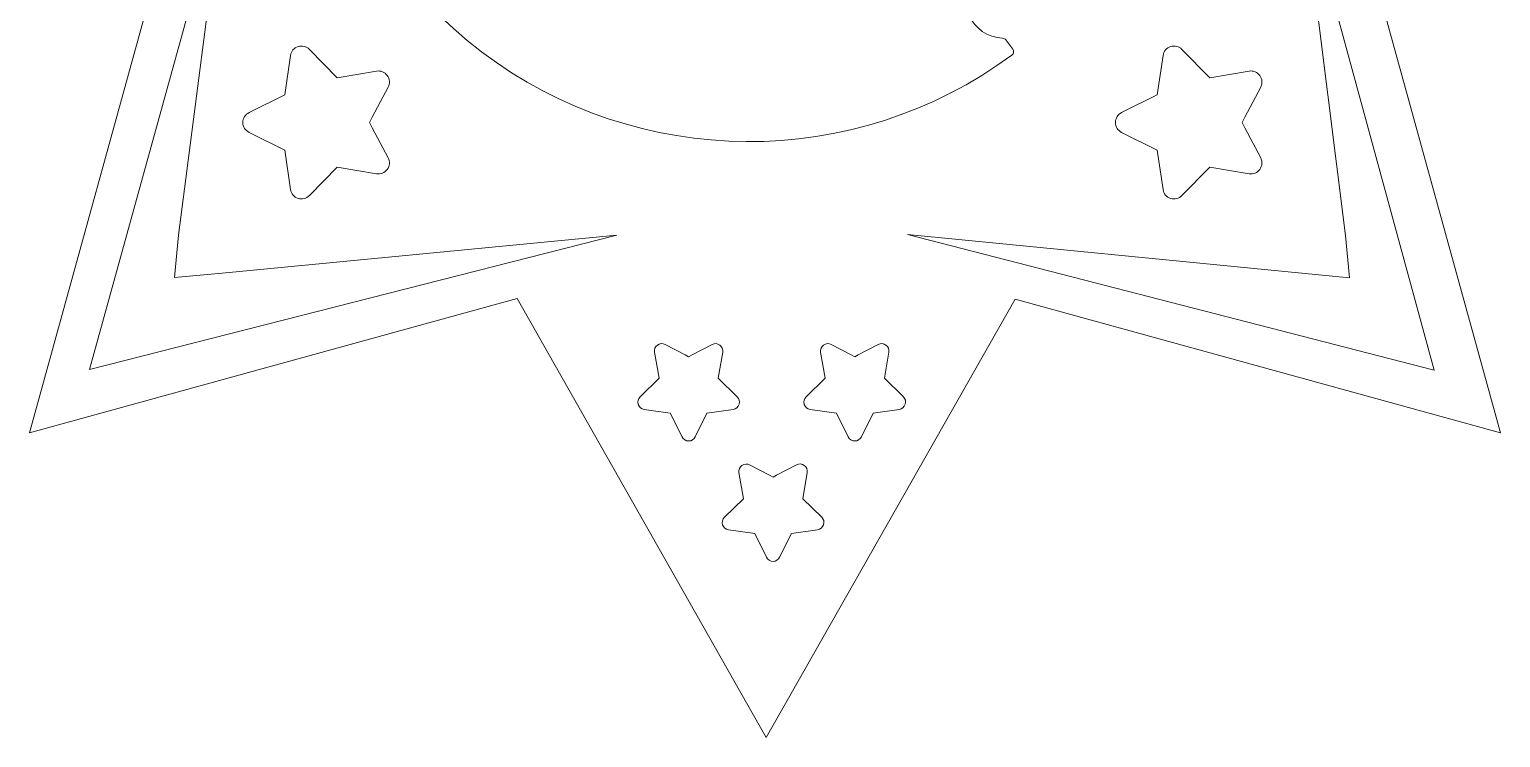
# Model space of a CAD drawing. Header units: millimetres. Extents: x -101 to 99, y -101 to 103.
# Drawn here: x -16.25 to 21.06, y -101.13 to -83.17 of the extents above; entities that cross this region are included whole.
import ezdxf

# ---------------------------------------------------------------- set-up
doc = ezdxf.new("R2010")
doc.units = ezdxf.units.MM
doc.header["$MEASUREMENT"] = 0
doc.layers.add('layer 1', color=7, linetype='Continuous')

msp = doc.modelspace()

# ---------------------------------------------------------------- linework, layer by layer
at = {"layer": 'layer 1', "color": 212, "lineweight": 9}
for points, knots in [([(2.8143, -63.5717), (-2.1511, -63.211), (-6.762, -66.1605), (-8.5164, -70.8197), (-8.5164, -70.8197), (-10.2707, -75.4789), (-8.7502, -80.737), (-4.7799, -83.7409), (-4.7799, -83.7409), (-0.8097, -86.7446), (4.6638, -86.7781), (8.6704, -83.8229)], [0, 0, 0, 0, 0.25, 0.25, 0.25, 0.25, 0.5, 0.5, 0.5, 0.5, 1, 1, 1, 1]), ([(-1.3504, -88.3927), (-1.3504, -88.3927), (-11.36, -89.3492), (-11.36, -89.3492), (-11.36, -89.3492), (-11.36, -89.3492), (-12.5656, -89.4612), (-12.5656, -89.4612), (-12.5656, -89.4612), (-12.5656, -89.4612), (-12.4628, -88.3927), (-12.4628, -88.3927), (-12.4628, -88.3927), (-12.4628, -88.3927), (-11.3099, -79.4368), (-11.3099, -79.4368), (-11.3099, -79.4368), (-11.3099, -79.4368), (-14.7203, -91.7997), (-14.7203, -91.7997), (-14.7203, -91.7997), (-14.7203, -91.7997), (-1.3504, -88.3927), (-1.3504, -88.3927)], [0, 0, 0, 0, 0.1428571, 0.1428571, 0.1428571, 0.1428571, 0.2857143, 0.2857143, 0.2857143, 0.2857143, 0.4285714, 0.4285714, 0.4285714, 0.4285714, 0.5714286, 0.5714286, 0.5714286, 0.5714286, 0.7142857, 0.7142857, 0.7142857, 0.7142857, 1, 1, 1, 1]), ([(6.0192, -88.3691), (6.0192, -88.3691), (16.0262, -89.3525), (16.0262, -89.3525), (16.0262, -89.3525), (16.0262, -89.3525), (17.2314, -89.4677), (17.2314, -89.4677), (17.2314, -89.4677), (17.2314, -89.4677), (17.1316, -88.399), (17.1316, -88.399), (17.1316, -88.399), (17.1316, -88.399), (16.0027, -79.4401), (16.0027, -79.4401), (16.0027, -79.4401), (16.0027, -79.4401), (19.3799, -91.812), (19.3799, -91.812), (19.3799, -91.812), (19.3799, -91.812), (6.0192, -88.3691), (6.0192, -88.3691)], [0, 0, 0, 0, 0.1428571, 0.1428571, 0.1428571, 0.1428571, 0.2857143, 0.2857143, 0.2857143, 0.2857143, 0.4285714, 0.4285714, 0.4285714, 0.4285714, 0.5714286, 0.5714286, 0.5714286, 0.5714286, 0.7142857, 0.7142857, 0.7142857, 0.7142857, 1, 1, 1, 1]), ([(8.6704, -83.8229), (8.6928, -83.8064), (8.7077, -83.7816), (8.7117, -83.7541), (8.7117, -83.7541), (8.7157, -83.7265), (8.7085, -83.6986), (8.6918, -83.6764)], [0, 0, 0, 0, 0.3333333, 0.3333333, 0.3333333, 0.3333333, 1, 1, 1, 1])]:
    msp.add_open_spline(points, degree=3, knots=knots, dxfattribs=at)
for points in [[(-12.8379, -81.0501), (-12.8379, -81.0501), (-16.2461, -93.4047), (-16.2461, -93.4047)], [(21.0621, -93.4047), (21.0621, -93.4047), (17.6624, -81.0809), (17.6624, -81.0809)], [(8.5125, -83.4379), (8.4938, -83.4131), (8.4652, -83.3979), (8.4342, -83.3964)], [(8.5125, -83.4379), (8.5125, -83.4379), (8.6918, -83.6764), (8.6918, -83.6764)], [(-16.2461, -93.4047), (-16.2461, -93.4047), (-3.8807, -89.9936), (-3.8807, -89.9936)], [(-3.8807, -89.9936), (-3.8807, -89.9936), (2.4394, -101.129), (2.4394, -101.129)], [(2.4394, -101.129), (2.4394, -101.129), (8.7509, -90.0086), (8.7509, -90.0086)], [(8.7509, -90.0086), (8.7509, -90.0086), (21.0621, -93.4047), (21.0621, -93.4047)]]:
    msp.add_open_spline(points, degree=3, dxfattribs=at)
at = {"layer": 'layer 1', "lineweight": 9}
for points, knots in [([(7.7325, -81.765), (7.4864, -82.0514), (7.425, -82.4529), (7.5741, -82.7997), (7.5741, -82.7997), (7.7234, -83.1466), (8.0571, -83.3782), (8.4342, -83.3964)], [0, 0, 0, 0, 0.3333333, 0.3333333, 0.3333333, 0.3333333, 1, 1, 1, 1]), ([(-9.147, -83.6775), (-9.2218, -83.6012), (-9.3335, -83.5739), (-9.435, -83.6072), (-9.435, -83.6072), (-9.5366, -83.6405), (-9.6102, -83.7271), (-9.6253, -83.8329), (-9.6253, -83.8329), (-9.6253, -83.8329), (-9.7707, -84.8334), (-9.7707, -84.8334), (-9.7707, -84.8334), (-9.7707, -84.8334), (-10.6771, -85.2808), (-10.6771, -85.2808), (-10.6771, -85.2808), (-10.7728, -85.3283), (-10.8333, -85.426), (-10.833, -85.5329), (-10.833, -85.5329), (-10.8327, -85.6397), (-10.7731, -85.7365), (-10.6771, -85.7836), (-10.6771, -85.7836), (-10.6771, -85.7836), (-9.7707, -86.231), (-9.7707, -86.231), (-9.7707, -86.231), (-9.7707, -86.231), (-9.6253, -87.2314), (-9.6253, -87.2314), (-9.6253, -87.2314), (-9.6096, -87.337), (-9.5354, -87.4248), (-9.4336, -87.4575), (-9.4336, -87.4575), (-9.3319, -87.4902), (-9.2214, -87.4634), (-9.147, -87.3867), (-9.147, -87.3867), (-9.147, -87.3867), (-8.4414, -86.6628), (-8.4414, -86.6628), (-8.4414, -86.6628), (-8.4414, -86.6628), (-7.4451, -86.8337), (-7.4451, -86.8337), (-7.4451, -86.8337), (-7.3396, -86.8515), (-7.2334, -86.8079), (-7.1707, -86.7214), (-7.1707, -86.7214), (-7.1082, -86.6347), (-7.0995, -86.5213), (-7.1495, -86.4269), (-7.1495, -86.4269), (-7.1495, -86.4269), (-7.5505, -85.6644), (-7.5505, -85.6644), (-7.5505, -85.6644), (-7.5505, -85.6644), (-7.6197, -85.5326), (-7.6197, -85.5326), (-7.6197, -85.5326), (-7.6197, -85.5326), (-7.5505, -85.4), (-7.5505, -85.4), (-7.5505, -85.4), (-7.5505, -85.4), (-7.1495, -84.6373), (-7.1495, -84.6373), (-7.1495, -84.6373), (-7.1, -84.5427), (-7.1086, -84.4281), (-7.1716, -84.3418), (-7.1716, -84.3418), (-7.2347, -84.2555), (-7.3398, -84.2122), (-7.4451, -84.2305), (-7.4451, -84.2305), (-7.4451, -84.2305), (-8.4414, -84.4015), (-8.4414, -84.4015), (-8.4414, -84.4015), (-8.4414, -84.4015), (-9.147, -83.6775), (-9.147, -83.6775)], [0, 0, 0, 0, 0.0434783, 0.0434783, 0.0434783, 0.0434783, 0.0869565, 0.0869565, 0.0869565, 0.0869565, 0.1304348, 0.1304348, 0.1304348, 0.1304348, 0.173913, 0.173913, 0.173913, 0.173913, 0.2173913, 0.2173913, 0.2173913, 0.2173913, 0.2608696, 0.2608696, 0.2608696, 0.2608696, 0.3043478, 0.3043478, 0.3043478, 0.3043478, 0.3478261, 0.3478261, 0.3478261, 0.3478261, 0.3913043, 0.3913043, 0.3913043, 0.3913043, 0.4347826, 0.4347826, 0.4347826, 0.4347826, 0.4782609, 0.4782609, 0.4782609, 0.4782609, 0.5217391, 0.5217391, 0.5217391, 0.5217391, 0.5652174, 0.5652174, 0.5652174, 0.5652174, 0.6086957, 0.6086957, 0.6086957, 0.6086957, 0.6521739, 0.6521739, 0.6521739, 0.6521739, 0.6956522, 0.6956522, 0.6956522, 0.6956522, 0.7391304, 0.7391304, 0.7391304, 0.7391304, 0.7826087, 0.7826087, 0.7826087, 0.7826087, 0.826087, 0.826087, 0.826087, 0.826087, 0.8695652, 0.8695652, 0.8695652, 0.8695652, 0.9130435, 0.9130435, 0.9130435, 0.9130435, 1, 1, 1, 1]), ([(12.9805, -83.6775), (12.9057, -83.6012), (12.7941, -83.5739), (12.6926, -83.6072), (12.6926, -83.6072), (12.5911, -83.6405), (12.5174, -83.7271), (12.5024, -83.8329), (12.5024, -83.8329), (12.5024, -83.8329), (12.357, -84.8334), (12.357, -84.8334), (12.357, -84.8334), (12.357, -84.8334), (11.4504, -85.2808), (11.4504, -85.2808), (11.4504, -85.2808), (11.3547, -85.3283), (11.2943, -85.426), (11.2945, -85.5329), (11.2945, -85.5329), (11.2949, -85.6397), (11.3545, -85.7365), (11.4504, -85.7836), (11.4504, -85.7836), (11.4504, -85.7836), (12.357, -86.231), (12.357, -86.231), (12.357, -86.231), (12.357, -86.231), (12.5024, -87.2314), (12.5024, -87.2314), (12.5024, -87.2314), (12.518, -87.337), (12.5922, -87.4248), (12.694, -87.4575), (12.694, -87.4575), (12.7956, -87.4902), (12.9061, -87.4634), (12.9805, -87.3867), (12.9805, -87.3867), (12.9805, -87.3867), (13.6861, -86.6628), (13.6861, -86.6628), (13.6861, -86.6628), (13.6861, -86.6628), (14.6826, -86.8337), (14.6826, -86.8337), (14.6826, -86.8337), (14.7879, -86.8515), (14.8941, -86.8079), (14.9568, -86.7214), (14.9568, -86.7214), (15.0194, -86.6347), (15.028, -86.5213), (14.9781, -86.4269), (14.9781, -86.4269), (14.9781, -86.4269), (14.5772, -85.6644), (14.5772, -85.6644), (14.5772, -85.6644), (14.5772, -85.6644), (14.5078, -85.5326), (14.5078, -85.5326), (14.5078, -85.5326), (14.5078, -85.5326), (14.5772, -85.4), (14.5772, -85.4), (14.5772, -85.4), (14.5772, -85.4), (14.9781, -84.6373), (14.9781, -84.6373), (14.9781, -84.6373), (15.0276, -84.5427), (15.0189, -84.4281), (14.9559, -84.3418), (14.9559, -84.3418), (14.893, -84.2555), (14.7878, -84.2122), (14.6826, -84.2305), (14.6826, -84.2305), (14.6826, -84.2305), (13.6861, -84.4015), (13.6861, -84.4015), (13.6861, -84.4015), (13.6861, -84.4015), (12.9805, -83.6775), (12.9805, -83.6775)], [0, 0, 0, 0, 0.0434783, 0.0434783, 0.0434783, 0.0434783, 0.0869565, 0.0869565, 0.0869565, 0.0869565, 0.1304348, 0.1304348, 0.1304348, 0.1304348, 0.173913, 0.173913, 0.173913, 0.173913, 0.2173913, 0.2173913, 0.2173913, 0.2173913, 0.2608696, 0.2608696, 0.2608696, 0.2608696, 0.3043478, 0.3043478, 0.3043478, 0.3043478, 0.3478261, 0.3478261, 0.3478261, 0.3478261, 0.3913043, 0.3913043, 0.3913043, 0.3913043, 0.4347826, 0.4347826, 0.4347826, 0.4347826, 0.4782609, 0.4782609, 0.4782609, 0.4782609, 0.5217391, 0.5217391, 0.5217391, 0.5217391, 0.5652174, 0.5652174, 0.5652174, 0.5652174, 0.6086957, 0.6086957, 0.6086957, 0.6086957, 0.6521739, 0.6521739, 0.6521739, 0.6521739, 0.6956522, 0.6956522, 0.6956522, 0.6956522, 0.7391304, 0.7391304, 0.7391304, 0.7391304, 0.7826087, 0.7826087, 0.7826087, 0.7826087, 0.826087, 0.826087, 0.826087, 0.826087, 0.8695652, 0.8695652, 0.8695652, 0.8695652, 0.9130435, 0.9130435, 0.9130435, 0.9130435, 1, 1, 1, 1]), ([(-0.7609, -92.4881), (-0.8116, -92.5378), (-0.8297, -92.6121), (-0.8075, -92.6795), (-0.8075, -92.6795), (-0.7854, -92.747), (-0.7279, -92.796), (-0.6576, -92.806), (-0.6576, -92.806), (-0.6576, -92.806), (0.0072, -92.9026), (0.0072, -92.9026), (0.0072, -92.9026), (0.0072, -92.9026), (0.3045, -93.5049), (0.3045, -93.5049), (0.3045, -93.5049), (0.336, -93.5685), (0.401, -93.6087), (0.4721, -93.6085), (0.4721, -93.6085), (0.543, -93.6083), (0.6073, -93.5688), (0.6386, -93.5049), (0.6386, -93.5049), (0.6386, -93.5049), (0.936, -92.9026), (0.936, -92.9026), (0.936, -92.9026), (0.936, -92.9026), (1.6008, -92.806), (1.6008, -92.806), (1.6008, -92.806), (1.6709, -92.7955), (1.7292, -92.7462), (1.751, -92.6786), (1.751, -92.6786), (1.7728, -92.611), (1.7549, -92.5376), (1.704, -92.4881), (1.704, -92.4881), (1.704, -92.4881), (1.2229, -92.0193), (1.2229, -92.0193), (1.2229, -92.0193), (1.2229, -92.0193), (1.3365, -91.3572), (1.3365, -91.3572), (1.3365, -91.3572), (1.3483, -91.2871), (1.3193, -91.2165), (1.2618, -91.1749), (1.2618, -91.1749), (1.2042, -91.1333), (1.1289, -91.1276), (1.0662, -91.1608), (1.0662, -91.1608), (1.0662, -91.1608), (0.5594, -91.4272), (0.5594, -91.4272), (0.5594, -91.4272), (0.5594, -91.4272), (0.4718, -91.4731), (0.4718, -91.4731), (0.4718, -91.4731), (0.4718, -91.4731), (0.3837, -91.4272), (0.3837, -91.4272), (0.3837, -91.4272), (0.3837, -91.4272), (-0.1231, -91.1608), (-0.1231, -91.1608), (-0.1231, -91.1608), (-0.1859, -91.1279), (-0.2621, -91.1335), (-0.3195, -91.1755), (-0.3195, -91.1755), (-0.3768, -91.2174), (-0.4055, -91.2872), (-0.3934, -91.3572), (-0.3934, -91.3572), (-0.3934, -91.3572), (-0.2798, -92.0193), (-0.2798, -92.0193), (-0.2798, -92.0193), (-0.2798, -92.0193), (-0.7609, -92.4881), (-0.7609, -92.4881)], [0, 0, 0, 0, 0.0434783, 0.0434783, 0.0434783, 0.0434783, 0.0869565, 0.0869565, 0.0869565, 0.0869565, 0.1304348, 0.1304348, 0.1304348, 0.1304348, 0.173913, 0.173913, 0.173913, 0.173913, 0.2173913, 0.2173913, 0.2173913, 0.2173913, 0.2608696, 0.2608696, 0.2608696, 0.2608696, 0.3043478, 0.3043478, 0.3043478, 0.3043478, 0.3478261, 0.3478261, 0.3478261, 0.3478261, 0.3913043, 0.3913043, 0.3913043, 0.3913043, 0.4347826, 0.4347826, 0.4347826, 0.4347826, 0.4782609, 0.4782609, 0.4782609, 0.4782609, 0.5217391, 0.5217391, 0.5217391, 0.5217391, 0.5652174, 0.5652174, 0.5652174, 0.5652174, 0.6086957, 0.6086957, 0.6086957, 0.6086957, 0.6521739, 0.6521739, 0.6521739, 0.6521739, 0.6956522, 0.6956522, 0.6956522, 0.6956522, 0.7391304, 0.7391304, 0.7391304, 0.7391304, 0.7826087, 0.7826087, 0.7826087, 0.7826087, 0.826087, 0.826087, 0.826087, 0.826087, 0.8695652, 0.8695652, 0.8695652, 0.8695652, 0.9130435, 0.9130435, 0.9130435, 0.9130435, 1, 1, 1, 1]), ([(3.4517, -92.4881), (3.401, -92.5378), (3.3829, -92.6121), (3.405, -92.6795), (3.405, -92.6795), (3.4271, -92.747), (3.4847, -92.796), (3.5549, -92.806), (3.5549, -92.806), (3.5549, -92.806), (4.2197, -92.9026), (4.2197, -92.9026), (4.2197, -92.9026), (4.2197, -92.9026), (4.5171, -93.5049), (4.5171, -93.5049), (4.5171, -93.5049), (4.5487, -93.5685), (4.6136, -93.6087), (4.6846, -93.6085), (4.6846, -93.6085), (4.7556, -93.6083), (4.82, -93.5688), (4.8512, -93.5049), (4.8512, -93.5049), (4.8512, -93.5049), (5.1485, -92.9026), (5.1485, -92.9026), (5.1485, -92.9026), (5.1485, -92.9026), (5.8133, -92.806), (5.8133, -92.806), (5.8133, -92.806), (5.8836, -92.7955), (5.9418, -92.7462), (5.9635, -92.6786), (5.9635, -92.6786), (5.9853, -92.611), (5.9675, -92.5376), (5.9166, -92.4881), (5.9166, -92.4881), (5.9166, -92.4881), (5.4355, -92.0193), (5.4355, -92.0193), (5.4355, -92.0193), (5.4355, -92.0193), (5.549, -91.3572), (5.549, -91.3572), (5.549, -91.3572), (5.5609, -91.2871), (5.5319, -91.2165), (5.4744, -91.1749), (5.4744, -91.1749), (5.4169, -91.1333), (5.3415, -91.1276), (5.2787, -91.1608), (5.2787, -91.1608), (5.2787, -91.1608), (4.772, -91.4272), (4.772, -91.4272), (4.772, -91.4272), (4.772, -91.4272), (4.6845, -91.4731), (4.6845, -91.4731), (4.6845, -91.4731), (4.6845, -91.4731), (4.5963, -91.4272), (4.5963, -91.4272), (4.5963, -91.4272), (4.5963, -91.4272), (4.0895, -91.1608), (4.0895, -91.1608), (4.0895, -91.1608), (4.0266, -91.1279), (3.9505, -91.1335), (3.8932, -91.1755), (3.8932, -91.1755), (3.8358, -91.2174), (3.807, -91.2872), (3.8192, -91.3572), (3.8192, -91.3572), (3.8192, -91.3572), (3.9327, -92.0193), (3.9327, -92.0193), (3.9327, -92.0193), (3.9327, -92.0193), (3.4517, -92.4881), (3.4517, -92.4881)], [0, 0, 0, 0, 0.0434783, 0.0434783, 0.0434783, 0.0434783, 0.0869565, 0.0869565, 0.0869565, 0.0869565, 0.1304348, 0.1304348, 0.1304348, 0.1304348, 0.173913, 0.173913, 0.173913, 0.173913, 0.2173913, 0.2173913, 0.2173913, 0.2173913, 0.2608696, 0.2608696, 0.2608696, 0.2608696, 0.3043478, 0.3043478, 0.3043478, 0.3043478, 0.3478261, 0.3478261, 0.3478261, 0.3478261, 0.3913043, 0.3913043, 0.3913043, 0.3913043, 0.4347826, 0.4347826, 0.4347826, 0.4347826, 0.4782609, 0.4782609, 0.4782609, 0.4782609, 0.5217391, 0.5217391, 0.5217391, 0.5217391, 0.5652174, 0.5652174, 0.5652174, 0.5652174, 0.6086957, 0.6086957, 0.6086957, 0.6086957, 0.6521739, 0.6521739, 0.6521739, 0.6521739, 0.6956522, 0.6956522, 0.6956522, 0.6956522, 0.7391304, 0.7391304, 0.7391304, 0.7391304, 0.7826087, 0.7826087, 0.7826087, 0.7826087, 0.826087, 0.826087, 0.826087, 0.826087, 0.8695652, 0.8695652, 0.8695652, 0.8695652, 0.9130435, 0.9130435, 0.9130435, 0.9130435, 1, 1, 1, 1]), ([(1.3802, -95.5401), (1.3296, -95.5898), (1.3115, -95.6639), (1.3336, -95.7314), (1.3336, -95.7314), (1.3557, -95.7989), (1.4132, -95.8478), (1.4835, -95.8578), (1.4835, -95.8578), (1.4835, -95.8578), (2.1483, -95.9545), (2.1483, -95.9545), (2.1483, -95.9545), (2.1483, -95.9545), (2.4457, -96.5569), (2.4457, -96.5569), (2.4457, -96.5569), (2.4772, -96.6205), (2.5421, -96.6606), (2.6131, -96.6605), (2.6131, -96.6605), (2.6842, -96.6603), (2.7485, -96.6206), (2.7798, -96.5569), (2.7798, -96.5569), (2.7798, -96.5569), (3.077, -95.9545), (3.077, -95.9545), (3.077, -95.9545), (3.077, -95.9545), (3.7418, -95.8578), (3.7418, -95.8578), (3.7418, -95.8578), (3.8121, -95.8475), (3.8703, -95.7981), (3.8921, -95.7305), (3.8921, -95.7305), (3.9139, -95.663), (3.8961, -95.5896), (3.8451, -95.5401), (3.8451, -95.5401), (3.8451, -95.5401), (3.3641, -95.0712), (3.3641, -95.0712), (3.3641, -95.0712), (3.3641, -95.0712), (3.4777, -94.4091), (3.4777, -94.4091), (3.4777, -94.4091), (3.4894, -94.3391), (3.4605, -94.2685), (3.403, -94.2269), (3.403, -94.2269), (3.3454, -94.1853), (3.2701, -94.1794), (3.2074, -94.2127), (3.2074, -94.2127), (3.2074, -94.2127), (2.7006, -94.4792), (2.7006, -94.4792), (2.7006, -94.4792), (2.7006, -94.4792), (2.613, -94.5251), (2.613, -94.5251), (2.613, -94.5251), (2.613, -94.5251), (2.5249, -94.4792), (2.5249, -94.4792), (2.5249, -94.4792), (2.5249, -94.4792), (2.0181, -94.2127), (2.0181, -94.2127), (2.0181, -94.2127), (1.9551, -94.1798), (1.879, -94.1855), (1.8217, -94.2274), (1.8217, -94.2274), (1.7644, -94.2692), (1.7356, -94.3392), (1.7478, -94.4091), (1.7478, -94.4091), (1.7478, -94.4091), (1.8614, -95.0712), (1.8614, -95.0712), (1.8614, -95.0712), (1.8614, -95.0712), (1.3802, -95.5401), (1.3802, -95.5401)], [0, 0, 0, 0, 0.0434783, 0.0434783, 0.0434783, 0.0434783, 0.0869565, 0.0869565, 0.0869565, 0.0869565, 0.1304348, 0.1304348, 0.1304348, 0.1304348, 0.173913, 0.173913, 0.173913, 0.173913, 0.2173913, 0.2173913, 0.2173913, 0.2173913, 0.2608696, 0.2608696, 0.2608696, 0.2608696, 0.3043478, 0.3043478, 0.3043478, 0.3043478, 0.3478261, 0.3478261, 0.3478261, 0.3478261, 0.3913043, 0.3913043, 0.3913043, 0.3913043, 0.4347826, 0.4347826, 0.4347826, 0.4347826, 0.4782609, 0.4782609, 0.4782609, 0.4782609, 0.5217391, 0.5217391, 0.5217391, 0.5217391, 0.5652174, 0.5652174, 0.5652174, 0.5652174, 0.6086957, 0.6086957, 0.6086957, 0.6086957, 0.6521739, 0.6521739, 0.6521739, 0.6521739, 0.6956522, 0.6956522, 0.6956522, 0.6956522, 0.7391304, 0.7391304, 0.7391304, 0.7391304, 0.7826087, 0.7826087, 0.7826087, 0.7826087, 0.826087, 0.826087, 0.826087, 0.826087, 0.8695652, 0.8695652, 0.8695652, 0.8695652, 0.9130435, 0.9130435, 0.9130435, 0.9130435, 1, 1, 1, 1])]:
    msp.add_open_spline(points, degree=3, knots=knots, dxfattribs=at)

doc.saveas('drawing.dxf')
